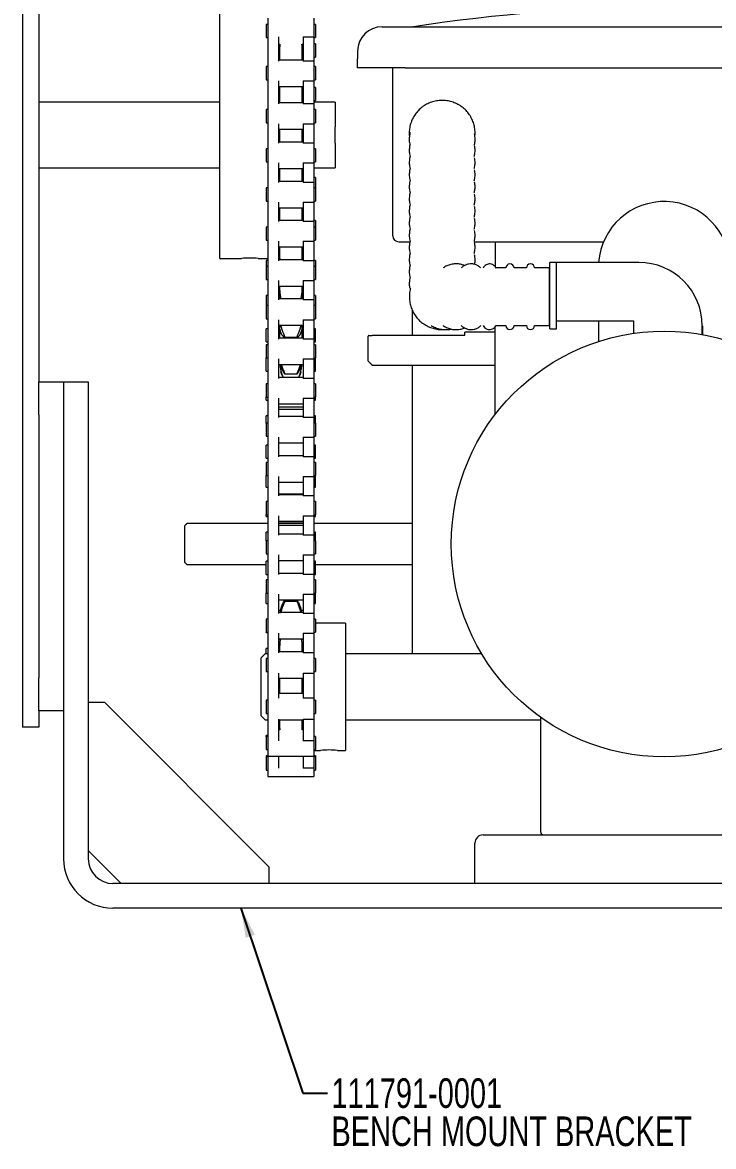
# Model space of a CAD drawing. Header units: inches. Extents: x 2.3 to 23.3, y 9.1 to 17.6.
# Drawn here: x 6.27 to 9.77, y 9.07 to 14.76 of the extents above; entities that cross this region are included whole.
import ezdxf

# ---------------------------------------------------------------- set-up
doc = ezdxf.new("R2010")
doc.units = ezdxf.units.IN
doc.header["$MEASUREMENT"] = 0
doc.header["$PDSIZE"] = -1
doc.layers.add('DIM', color=1, linetype='Continuous')
doc.styles.add('SLDTEXTSTYLE0', font='ARIAL.TTF', dxfattribs={"width": 0.7})
doc.styles.get("Standard").update_dxf_attribs({"font": 'ARIAL.TTF'})
doc.dimstyles.new('SLDDIMSTYLE0', dxfattribs={"dimtxt": 0.15, "dimasz": 0.15, "dimexe": 0, "dimexo": 0.0625, "dimgap": 0.0375, "dimtad": 0, "dimtih": 1, "dimtoh": 1, "dimdec": 3, "dimlfac": 3, "dimrnd": 1e-09, "dimzin": 12, "dimdsep": 46, "dimtxsty": 'SLDTEXTSTYLE0', "dimsah": 1, "dimcen": 0.09, "dimadec": 0, "dimazin": 0, "dimtfac": 1, "dimtdec": 3, "dimtofl": 0, "dimtmove": 0, "dimatfit": 3, "dimfxl": 0, "dimtolj": 1, "dimtzin": 12, "dimarcsym": 0})
doc.dimstyles.new('SLDDIMSTYLE1', dxfattribs={"dimtxt": 0.15, "dimasz": 0.15, "dimexe": 0, "dimexo": 0.0625, "dimgap": 0.0375, "dimtad": 0, "dimtih": 1, "dimtoh": 1, "dimdec": 0, "dimrnd": 1e-09, "dimzin": 0, "dimdsep": 46, "dimtxsty": 'Standard', "dimsah": 1, "dimcen": 0.09, "dimadec": 0, "dimazin": 0, "dimtfac": 1, "dimtdec": 0, "dimtofl": 0, "dimtmove": 0, "dimatfit": 3, "dimfxl": 0, "dimtolj": 1, "dimtzin": 0, "dimarcsym": 0})

# ---------------------------------------------------------------- blocks, each defined once
blk = doc.blocks.new('*D8')
at = {"color": 0, "linetype": 'ByBlock', "lineweight": -2}
for p, q in [((9.5809, 14.84), (12.6244, 14.84)), ((12.6244, 14.69), (12.6244, 12.6738)), ((12.6244, 10.4274), (12.6244, 12.4436)), ((10.7887, 10.2774), (12.6244, 10.2774))]:
    blk.add_line(p, q, dxfattribs=at)
at = {"color": 0, "linetype": 'ByBlock'}
for points in [[(12.6244, 14.84), (12.5994, 14.69), (12.6494, 14.69)], [(12.6244, 10.2774), (12.5994, 10.4274), (12.6494, 10.4274)]]:
    blk.add_solid(points, dxfattribs=at)
at = {"layer": 'DEFPOINTS', "color": 0, "linetype": 'ByBlock'}
for p in [(9.5184, 14.84), (10.7262, 10.2774)]:
    blk.add_point(p, dxfattribs=at)
at = {"color": 0, "linetype": 'ByBlock', "insert": (12.6244, 12.5587), "char_height": 0.15, "attachment_point": 5, "style": 'SLDTEXTSTYLE0'}
blk.add_mtext('13 11/16', dxfattribs=at)
blk = doc.blocks.new('*D9')
at = {"color": 0, "linetype": 'ByBlock', "lineweight": -2}
for p, q in [((6.3512, 16.5899), (6.3512, 17.1524)), ((6.5012, 17.1524), (8.4742, 17.1524)), ((11.8157, 17.1524), (9.8427, 17.1524)), ((11.9657, 12.2789), (11.9657, 17.1524))]:
    blk.add_line(p, q, dxfattribs=at)
at = {"color": 0, "linetype": 'ByBlock'}
for points in [[(6.3512, 17.1524), (6.5012, 17.1774), (6.5012, 17.1274)], [(11.9657, 17.1524), (11.8157, 17.1774), (11.8157, 17.1274)]]:
    blk.add_solid(points, dxfattribs=at)
at = {"layer": 'DEFPOINTS', "color": 0, "linetype": 'ByBlock'}
for p in [(6.3512, 16.5274), (11.9657, 12.2164)]:
    blk.add_point(p, dxfattribs=at)
at = {"color": 0, "linetype": 'ByBlock', "insert": (9.1584, 17.1524), "char_height": 0.15, "attachment_point": 5, "style": 'SLDTEXTSTYLE0'}
blk.add_mtext('16 13/16\\POVERALL LENGTH', dxfattribs=at)
blk = doc.blocks.new('SW_NOTE_2')
at = {"layer": 'DIM', "color": 0, "char_height": 0.15, "attachment_point": 1, "style": 'SLDTEXTSTYLE0'}
for s, insert in [('111791-0001', (0.0199, 0.0749)), ('BENCH MOUNT BRACKET', (0.0199, -0.1185))]:
    blk.add_mtext(s, dxfattribs=dict(at, insert=insert))

msp = doc.modelspace()

# ---------------------------------------------------------------- linework, layer by layer
at = {"color": 7, "linetype": 'Continuous', "lineweight": 15}
for p, q in [((6.267862, 16.527366), (6.267862, 11.194033)), ((6.351195, 16.527366), (6.351195, 12.944033)), ((7.267861, 13.569033), (7.267861, 14.819033)), ((7.502028, 14.754339), (7.502028, 14.728121)), ((7.511195, 14.786477), (7.511195, 14.735237)), ((7.742862, 14.786477), (7.742862, 14.691806)), ((7.752028, 14.754339), (7.752028, 14.728121)), ((7.502028, 14.728121), (7.502028, 14.687672)), ((7.511195, 14.735237), (7.511195, 14.691806)), ((7.511195, 14.691806), (7.511195, 14.569132)), ((7.564528, 14.691806), (7.564528, 14.569132)), ((7.689528, 14.691806), (7.742862, 14.691806)), ((7.689528, 14.691806), (7.689528, 14.569132)), ((7.742862, 14.691806), (7.742862, 14.569132)), ((7.752028, 14.728121), (7.752028, 14.687672)), ((8.089403, 14.74256), (8.203785, 14.74256)), ((8.203785, 14.74256), (8.205948, 14.74256)), ((8.205948, 14.74256), (10.830948, 14.74256)), ((7.570278, 14.654339), (7.570278, 14.632175)), ((7.684528, 14.654339), (7.684528, 14.632175)), ((7.752028, 14.656099), (7.752028, 14.589432)), ((7.570278, 14.632175), (7.570278, 14.573929)), ((7.684528, 14.573929), (7.684528, 14.632175)), ((7.502028, 14.540595), (7.502028, 14.508034)), ((7.511195, 14.569132), (7.511195, 14.508805)), ((7.742862, 14.569132), (7.689528, 14.569132)), ((7.742862, 14.569132), (7.742862, 14.468838)), ((7.752028, 14.540595), (7.752028, 14.508034)), ((8.077311, 14.534227), (7.962929, 14.534227)), ((8.205948, 14.534227), (8.077311, 14.534227)), ((8.143451, 13.683299), (8.143451, 14.534227)), ((8.205948, 14.534227), (10.830948, 14.534227)), ((7.502028, 14.508034), (7.502028, 14.473929)), ((7.511195, 14.508805), (7.511195, 14.468838)), ((7.511195, 14.468838), (7.511195, 14.351545)), ((7.564528, 14.468838), (7.564528, 14.351545)), ((7.689528, 14.468838), (7.689528, 14.351545)), ((7.689528, 14.468838), (7.742862, 14.468838)), ((7.742862, 14.468838), (7.742862, 14.351545)), ((7.752028, 14.508034), (7.752028, 14.473929)), ((7.570278, 14.441048), (7.570278, 14.356668)), ((7.684528, 14.356668), (7.684528, 14.441048)), ((7.752028, 14.435815), (7.752028, 14.369148)), ((7.511195, 14.351545), (7.511195, 14.251531)), ((7.742862, 14.351545), (7.689528, 14.351545)), ((7.742862, 14.351545), (7.742862, 14.251531)), ((7.851195, 14.360699), (7.851195, 14.235699)), ((7.502028, 14.323335), (7.502028, 14.256668)), ((7.752028, 14.323335), (7.752028, 14.256668)), ((7.511195, 14.251531), (7.511195, 14.152958)), ((7.564528, 14.251531), (7.564528, 14.152958)), ((7.689528, 14.251531), (7.742862, 14.251531)), ((7.689528, 14.251531), (7.689528, 14.152958)), ((7.742862, 14.251531), (7.742862, 14.152958)), ((7.851195, 14.152366), (7.851195, 14.235699)), ((7.570278, 14.223335), (7.570278, 14.158081)), ((7.684528, 14.158081), (7.684528, 14.223335)), ((7.502028, 14.124748), (7.502028, 14.058081)), ((7.511195, 14.152958), (7.511195, 14.052944)), ((7.742862, 14.152958), (7.689528, 14.152958)), ((7.742862, 14.152958), (7.742862, 14.052944)), ((7.752028, 14.124748), (7.752028, 14.058081)), ((7.851195, 14.152366), (7.851195, 14.027366)), ((7.511195, 14.052944), (7.511195, 13.954371)), ((7.564528, 14.052944), (7.564528, 13.954371)), ((7.570278, 14.024748), (7.570278, 13.959494)), ((7.684528, 13.959494), (7.684528, 14.024748)), ((7.689528, 14.052944), (7.742862, 14.052944)), ((7.689528, 14.052944), (7.689528, 13.954371)), ((7.742862, 14.052944), (7.742862, 13.954371)), ((7.511195, 13.954371), (7.511195, 13.854357)), ((7.742862, 13.954371), (7.689528, 13.954371)), ((7.742862, 13.954371), (7.742862, 13.854357)), ((7.752028, 13.979804), (7.752028, 13.926161)), ((7.502028, 13.926161), (7.502028, 13.859494)), ((7.752028, 13.926161), (7.752028, 13.859494)), ((7.511195, 13.854357), (7.511195, 13.755785)), ((7.564528, 13.854357), (7.564528, 13.755785)), ((7.689528, 13.854357), (7.689528, 13.755785)), ((7.689528, 13.854357), (7.742862, 13.854357)), ((7.742862, 13.854357), (7.742862, 13.755785)), ((7.570278, 13.826161), (7.570278, 13.760907)), ((7.684528, 13.760907), (7.684528, 13.826161)), ((7.502028, 13.727574), (7.502028, 13.660907)), ((7.511195, 13.755785), (7.511195, 13.65577)), ((7.742862, 13.755785), (7.689528, 13.755785)), ((7.742862, 13.755785), (7.742862, 13.65577)), ((7.752028, 13.760835), (7.752028, 13.727574)), ((7.752028, 13.727574), (7.752028, 13.660907)), ((7.511195, 13.65577), (7.511195, 13.557198)), ((7.564528, 13.65577), (7.564528, 13.557198)), ((7.570278, 13.627574), (7.570278, 13.578076)), ((7.684528, 13.578076), (7.684528, 13.627574)), ((7.689528, 13.65577), (7.689528, 13.557198)), ((7.689528, 13.65577), (7.742862, 13.65577)), ((7.742862, 13.65577), (7.742862, 13.557198)), ((8.173384, 13.653366), (8.194984, 13.653366)), ((8.194984, 13.653366), (8.23066, 13.653366)), ((8.556059, 13.653366), (9.210642, 13.653366)), ((8.661784, 13.653366), (8.661784, 13.527406)), ((7.502028, 13.558725), (7.502028, 13.528987)), ((7.511195, 13.557198), (7.511195, 13.457184)), ((7.570278, 13.578076), (7.570278, 13.562321)), ((7.742862, 13.557198), (7.689528, 13.557198)), ((7.742862, 13.557198), (7.742862, 13.457184)), ((7.752028, 13.558725), (7.752028, 13.528987)), ((7.502028, 13.528987), (7.502028, 13.462321)), ((7.752028, 13.528987), (7.752028, 13.462321)), ((8.715705, 13.520866), (8.666411, 13.520866)), ((8.935117, 13.520866), (8.935117, 13.229199)), ((8.939528, 13.212366), (8.939528, 13.549033)), ((8.972862, 13.212366), (8.972862, 13.549033)), ((7.511195, 13.457184), (7.511195, 13.358611)), ((7.564528, 13.457184), (7.564528, 13.358611)), ((7.689528, 13.457184), (7.689528, 13.358611)), ((7.689528, 13.457184), (7.742862, 13.457184)), ((7.742862, 13.457184), (7.742862, 13.358611)), ((7.570278, 13.428987), (7.570278, 13.418977)), ((7.570278, 13.418977), (7.570278, 13.363734)), ((7.684528, 13.418977), (7.684528, 13.428987)), ((7.684528, 13.418977), (7.684528, 13.363734)), ((7.502028, 13.380902), (7.502028, 13.3304)), ((7.502028, 13.3304), (7.502028, 13.263734)), ((7.511195, 13.358611), (7.511195, 13.258597)), ((7.742862, 13.358611), (7.689528, 13.358611)), ((7.742862, 13.358611), (7.742862, 13.258597)), ((7.752028, 13.380902), (7.752028, 13.3304)), ((7.752028, 13.3304), (7.752028, 13.263734)), ((8.241195, 13.30724), (8.241195, 13.178543)), ((7.502028, 13.195985), (7.502028, 13.212488)), ((7.511195, 13.258597), (7.511195, 13.160024)), ((7.564528, 13.258597), (7.564528, 13.160024)), ((7.570278, 13.2304), (7.570278, 13.223931)), ((7.570278, 13.223931), (7.570278, 13.175547)), ((7.684528, 13.2304), (7.684528, 13.223931)), ((7.684528, 13.175547), (7.684528, 13.223931)), ((7.689528, 13.258597), (7.689528, 13.160024)), ((7.689528, 13.258597), (7.742862, 13.258597)), ((7.742862, 13.258597), (7.742862, 13.160024)), ((7.752028, 13.195985), (7.752028, 13.212488)), ((8.661784, 12.77806), (8.661784, 13.222303)), ((8.666607, 13.229199), (8.715598, 13.229199)), ((9.184528, 13.252366), (9.184528, 13.147886)), ((7.502028, 13.145821), (7.502028, 13.195985)), ((7.511195, 13.160024), (7.511195, 13.06001)), ((7.570278, 13.175547), (7.570278, 13.165147)), ((7.596278, 13.170923), (7.596278, 13.164156)), ((7.596278, 13.170923), (7.658528, 13.170923)), ((7.658528, 13.170923), (7.658528, 13.164156)), ((7.684528, 13.175547), (7.684528, 13.165147)), ((7.742862, 13.160024), (7.689528, 13.160024)), ((7.742862, 13.160024), (7.742862, 13.06001)), ((7.752028, 13.145821), (7.752028, 13.195985)), ((8.018451, 13.112377), (8.018451, 13.175543)), ((8.508451, 13.178543), (8.038451, 13.178543)), ((8.221195, 13.179449), (8.221195, 13.178543)), ((8.508451, 13.178543), (8.508451, 13.195543)), ((7.502028, 13.131813), (7.502028, 13.065147)), ((7.752028, 13.131813), (7.752028, 13.065147)), ((8.018451, 13.04921), (8.018451, 13.112377)), ((7.502028, 13.04878), (7.502028, 13.065147)), ((7.502028, 12.998615), (7.502028, 13.04878)), ((7.511195, 13.06001), (7.511195, 12.961437)), ((7.564528, 13.06001), (7.564528, 12.961437)), ((7.689528, 13.06001), (7.689528, 12.961437)), ((7.689528, 13.06001), (7.742862, 13.06001)), ((7.742862, 13.06001), (7.742862, 12.961437)), ((7.752028, 13.04878), (7.752028, 13.065147)), ((7.752028, 12.998615), (7.752028, 13.04878)), ((7.596278, 12.985142), (7.596278, 12.982088)), ((7.596278, 12.985142), (7.658528, 12.985142)), ((7.658528, 12.985142), (7.658528, 12.982088)), ((8.241195, 13.02921), (8.241195, 11.565699)), ((6.351195, 12.944033), (6.476195, 12.944033)), ((6.351195, 12.777366), (6.351195, 12.944033)), ((6.476195, 12.944033), (6.476195, 10.527366)), ((6.476195, 12.944033), (6.601195, 12.944033)), ((6.601195, 12.944033), (6.601195, 12.860699)), ((7.502028, 12.933227), (7.502028, 12.86656)), ((7.511195, 12.961437), (7.511195, 12.861423)), ((7.658528, 12.982088), (7.596278, 12.982088)), ((7.742862, 12.961437), (7.689528, 12.961437)), ((7.742862, 12.961437), (7.742862, 12.861423)), ((7.752028, 12.933227), (7.752028, 12.86656)), ((6.601195, 12.860699), (6.601195, 10.527366)), ((7.502028, 12.85141), (7.502028, 12.86656)), ((7.511195, 12.861423), (7.511195, 12.76285)), ((7.564528, 12.861423), (7.564528, 12.76285)), ((7.689528, 12.861423), (7.742862, 12.861423)), ((7.689528, 12.861423), (7.689528, 12.76285)), ((7.742862, 12.861423), (7.742862, 12.76285)), ((7.752028, 12.85141), (7.752028, 12.86656)), ((6.351195, 12.777366), (6.351195, 11.444033)), ((7.502028, 12.754369), (7.502028, 12.770871)), ((7.511195, 12.76285), (7.511195, 12.662836)), ((7.742862, 12.76285), (7.689528, 12.76285)), ((7.742862, 12.76285), (7.742862, 12.662836)), ((7.752028, 12.754369), (7.752028, 12.770871)), ((7.502028, 12.73464), (7.502028, 12.754369)), ((7.502028, 12.73464), (7.502028, 12.667973)), ((7.752028, 12.73464), (7.752028, 12.754369)), ((7.752028, 12.73464), (7.752028, 12.667973)), ((7.511195, 12.662836), (7.511195, 12.564263)), ((7.564528, 12.662836), (7.564528, 12.564263)), ((7.689528, 12.662836), (7.689528, 12.564263)), ((7.689528, 12.662836), (7.742862, 12.662836)), ((7.742862, 12.662836), (7.742862, 12.564263)), ((7.502028, 12.607163), (7.502028, 12.623665)), ((7.502028, 12.556999), (7.502028, 12.607163)), ((7.752028, 12.607163), (7.752028, 12.623665)), ((7.752028, 12.556999), (7.752028, 12.607163)), ((7.502028, 12.536053), (7.502028, 12.469386)), ((7.511195, 12.564263), (7.511195, 12.464249)), ((7.742862, 12.564263), (7.689528, 12.564263)), ((7.742862, 12.564263), (7.742862, 12.464249)), ((7.752028, 12.536053), (7.752028, 12.469386)), ((7.502028, 12.459957), (7.502028, 12.469386)), ((7.502028, 12.409793), (7.502028, 12.459957)), ((7.511195, 12.464249), (7.511195, 12.365676)), ((7.564528, 12.464249), (7.564528, 12.365676)), ((7.689528, 12.464249), (7.689528, 12.365676)), ((7.689528, 12.464249), (7.742862, 12.464249)), ((7.742862, 12.464249), (7.742862, 12.365676)), ((7.752028, 12.459957), (7.752028, 12.469386)), ((7.752028, 12.409793), (7.752028, 12.459957)), ((7.511195, 12.365676), (7.511195, 12.265662)), ((7.742862, 12.365676), (7.689528, 12.365676)), ((7.742862, 12.365676), (7.742862, 12.265662)), ((7.502028, 12.337466), (7.502028, 12.270799)), ((7.752028, 12.337466), (7.752028, 12.270799)), ((7.502028, 12.262588), (7.502028, 12.270799)), ((7.511195, 12.265662), (7.511195, 12.167089)), ((7.564528, 12.265662), (7.564528, 12.167089)), ((7.689528, 12.265662), (7.742862, 12.265662)), ((7.689528, 12.265662), (7.689528, 12.167089)), ((7.742862, 12.265662), (7.742862, 12.167089)), ((7.752028, 12.262588), (7.752028, 12.270799)), ((7.090695, 12.028366), (7.090695, 12.216366)), ((7.502028, 12.165546), (7.502028, 12.182049)), ((7.502028, 12.138879), (7.502028, 12.165546)), ((7.502028, 12.138879), (7.502028, 12.072212)), ((7.511195, 12.167089), (7.511195, 12.067075)), ((7.742862, 12.167089), (7.689528, 12.167089)), ((7.742862, 12.167089), (7.742862, 12.067075)), ((7.752028, 12.165546), (7.752028, 12.182049)), ((7.752028, 12.138879), (7.752028, 12.165546)), ((7.752028, 12.138879), (7.752028, 12.072212)), ((7.502028, 12.018341), (7.502028, 12.034843)), ((7.502028, 11.968177), (7.502028, 12.018341)), ((7.511195, 12.067075), (7.511195, 11.968502)), ((7.564528, 12.067075), (7.564528, 11.968502)), ((7.689528, 12.067075), (7.689528, 11.968502)), ((7.689528, 12.067075), (7.742862, 12.067075)), ((7.742862, 12.067075), (7.742862, 11.968502)), ((7.752028, 12.018341), (7.752028, 12.034843)), ((7.752028, 11.968177), (7.752028, 12.018341)), ((7.511195, 11.968177), (7.511195, 11.868488)), ((7.742862, 11.968502), (7.689528, 11.968502)), ((7.742862, 11.968502), (7.742862, 11.868488)), ((7.502028, 11.940292), (7.502028, 11.873625)), ((7.752028, 11.940292), (7.752028, 11.873625)), ((7.502028, 11.871135), (7.502028, 11.873625)), ((7.502028, 11.820971), (7.502028, 11.871135)), ((7.511195, 11.868488), (7.511195, 11.769916)), ((7.564528, 11.868488), (7.564528, 11.769916)), ((7.689528, 11.868488), (7.689528, 11.769916)), ((7.689528, 11.868488), (7.742862, 11.868488)), ((7.742862, 11.868488), (7.742862, 11.769916)), ((7.752028, 11.871135), (7.752028, 11.873625)), ((7.752028, 11.820971), (7.752028, 11.871135)), ((7.596278, 11.83192), (7.596278, 11.837642)), ((7.596278, 11.837642), (7.658528, 11.837642)), ((7.658528, 11.83192), (7.596278, 11.83192)), ((7.658528, 11.83192), (7.658528, 11.837642)), ((7.502028, 11.741705), (7.502028, 11.675039)), ((7.511195, 11.769916), (7.511195, 11.669901)), ((7.742862, 11.769916), (7.689528, 11.769916)), ((7.742862, 11.769916), (7.742862, 11.669901)), ((7.752028, 11.741705), (7.752028, 11.675039)), ((7.502028, 11.673765), (7.502028, 11.675039)), ((7.903612, 11.721949), (7.903612, 11.076116)), ((7.511195, 11.669901), (7.511195, 11.571329)), ((7.564528, 11.669901), (7.564528, 11.571329)), ((7.689528, 11.669901), (7.742862, 11.669901)), ((7.689528, 11.669901), (7.689528, 11.571329)), ((7.742862, 11.669901), (7.742862, 11.571329)), ((7.502028, 11.565699), (7.502028, 11.593226)), ((7.511195, 11.571329), (7.511195, 11.467938)), ((7.570278, 11.602917), (7.570278, 11.576451)), ((7.684528, 11.576451), (7.684528, 11.602917)), ((7.742862, 11.571329), (7.689528, 11.571329)), ((7.742862, 11.571329), (7.742862, 11.467938)), ((7.476195, 11.252366), (7.476195, 11.545699)), ((7.502028, 11.543118), (7.502028, 11.476452)), ((7.752028, 11.543118), (7.752028, 11.476452)), ((7.511195, 11.467938), (7.511195, 11.340793)), ((7.564528, 11.467938), (7.564528, 11.340793)), ((7.689528, 11.467938), (7.689528, 11.340793)), ((7.689528, 11.467938), (7.742862, 11.467938)), ((7.742862, 11.467938), (7.742862, 11.340793)), ((6.351195, 11.277366), (6.351195, 11.444033)), ((7.570278, 11.435051), (7.570278, 11.443118)), ((7.570278, 11.435051), (7.570278, 11.364359)), ((7.684528, 11.435051), (7.684528, 11.443118)), ((7.684528, 11.364359), (7.684528, 11.435051)), ((7.511195, 11.340793), (7.511195, 11.235194)), ((7.742862, 11.340793), (7.689528, 11.340793)), ((7.742862, 11.340793), (7.742862, 11.235194)), ((6.476195, 11.277366), (6.351195, 11.277366)), ((6.351195, 11.277366), (6.351195, 11.194033)), ((6.684528, 11.319033), (6.601195, 11.319033)), ((6.684528, 11.319033), (7.517862, 10.485699)), ((7.502028, 11.331026), (7.502028, 11.264359)), ((7.752028, 11.331026), (7.752028, 11.264359)), ((7.502028, 11.232149), (7.502028, 11.232366)), ((7.511195, 11.235194), (7.511195, 11.125132)), ((7.564528, 11.235194), (7.564528, 11.125132)), ((7.570278, 11.231026), (7.570278, 11.195149)), ((7.684528, 11.195149), (7.684528, 11.231026)), ((7.689528, 11.235194), (7.742862, 11.235194)), ((7.689528, 11.235194), (7.689528, 11.125132)), ((7.742862, 11.235194), (7.742862, 11.125132)), ((8.892862, 10.662366), (8.892862, 11.243629)), ((6.351195, 11.194033), (6.267862, 11.194033)), ((7.570278, 11.180762), (7.570278, 11.195149)), ((7.684528, 11.180762), (7.684528, 11.195149)), ((7.502028, 11.147429), (7.502028, 11.15161)), ((7.502028, 11.147429), (7.502028, 11.080762)), ((7.511195, 11.125132), (7.511195, 11.047429)), ((7.742862, 11.125132), (7.689528, 11.125132)), ((7.742862, 11.125132), (7.742862, 11.047429)), ((7.752028, 11.147429), (7.752028, 11.080762)), ((7.502028, 11.049693), (7.502028, 11.043952)), ((7.511195, 11.047429), (7.511195, 10.986488)), ((7.564528, 11.047429), (7.564528, 10.986488)), ((7.689528, 11.04852), (7.689528, 10.986488)), ((7.742862, 11.04852), (7.742862, 10.986488)), ((7.752028, 11.049693), (7.752028, 11.043952)), ((7.502028, 11.043952), (7.502028, 10.977286)), ((7.752028, 11.043952), (7.752028, 10.977286)), ((7.511195, 10.986488), (7.511195, 10.943953)), ((7.742862, 10.986488), (7.689528, 10.986488)), ((7.742862, 10.986488), (7.742862, 10.943953)), ((8.601195, 10.649033), (10.434528, 10.649033)), ((8.559528, 10.402366), (8.559528, 10.607366)), ((6.767862, 10.402366), (6.601195, 10.569033)), ((7.517862, 10.402366), (7.517862, 10.485699)), ((10.642862, 10.402366), (6.726195, 10.402366)), ((10.642862, 10.277366), (6.726195, 10.277366))]:
    msp.add_line(p, q, dxfattribs=at)
msp.add_line((9.710362, 13.228199), (9.710362, 13.183378))
msp.add_circle((9.517862, 12.122366), 1.078333, dxfattribs=at)
for centre, radius, start, end in [((9.518448, 6.506698), 8.333333, 81.2281669, 98.7718331), ((8.089403, 14.61756), 0.125, 90, 179), ((9.517862, 13.524033), 0.333333, 360, 175.698778), ((8.173384, 13.683299), 0.029933, 180, 270), ((7.419071, 12.944916), 0.625584, 86.074043, 93.877725), ((8.736519, 13.520866), 0.020833, 0, 180), ((8.840685, 13.520866), 0.020833, 0, 180), ((9.389528, 13.228199), 0.320833, 0, 90), ((8.736519, 13.229199), 0.020833, 180, 0), ((8.840685, 13.229199), 0.020833, 180, 0), ((7.820277, 10.754714), 0.324244, 82.504862, 97.590695), ((8.601195, 10.607366), 0.041667, 90, 180), ((8.906195, 10.662366), 0.013333, 180, 270), ((6.726195, 10.527366), 0.25, 180, 270), ((6.726195, 10.527366), 0.125, 180, 270)]:
    msp.add_arc(centre, radius, start, end, dxfattribs=at)
for points in [[(7.511195, 14.754339), (7.502028, 14.754339)], [(7.752028, 14.754339), (7.742862, 14.754339)], [(7.502028, 14.687672), (7.511195, 14.687672)], [(7.564528, 14.654339), (7.571066, 14.654339)], [(7.570389, 14.6399), (7.570278, 14.632175)], [(7.571695, 14.654339), (7.570389, 14.6399)], [(7.684417, 14.6399), (7.683141, 14.654339)], [(7.683741, 14.654339), (7.689528, 14.654339)], [(7.684528, 14.632175), (7.684417, 14.6399)], [(7.742862, 14.687672), (7.752028, 14.687672)], [(7.752028, 14.656099), (7.742862, 14.656099)], [(7.742862, 14.589432), (7.752028, 14.589432)], [(7.964422, 14.619741), (7.962929, 14.534227)], [(7.511195, 14.540595), (7.502028, 14.540595)], [(7.689528, 14.573929), (7.564528, 14.573929)], [(7.752028, 14.540595), (7.742862, 14.540595)], [(7.502028, 14.473929), (7.511195, 14.473929)], [(7.742862, 14.473929), (7.752028, 14.473929)], [(7.564528, 14.440595), (7.689528, 14.440595)], [(7.752028, 14.435815), (7.742862, 14.435815)], [(7.267861, 14.360699), (6.351195, 14.360699)], [(7.689528, 14.356668), (7.564528, 14.356668)], [(7.689528, 14.360699), (7.684528, 14.360699)], [(7.742862, 14.369148), (7.752028, 14.369148)], [(7.851195, 14.360699), (7.742862, 14.360699)], [(7.511195, 14.323335), (7.502028, 14.323335)], [(7.752028, 14.323335), (7.742862, 14.323335)], [(7.502028, 14.256668), (7.511195, 14.256668)], [(7.742862, 14.256668), (7.752028, 14.256668)], [(7.564528, 14.223335), (7.689528, 14.223335)], [(7.511195, 14.124748), (7.502028, 14.124748)], [(7.689528, 14.158081), (7.564528, 14.158081)], [(7.752028, 14.124748), (7.742862, 14.124748)], [(6.351195, 14.027366), (7.267861, 14.027366)], [(7.502028, 14.058081), (7.511195, 14.058081)], [(7.564528, 14.024748), (7.689528, 14.024748)], [(7.689528, 14.013138), (7.684528, 14.013138)], [(7.742862, 14.058081), (7.752028, 14.058081)], [(7.742862, 14.027366), (7.851195, 14.027366)], [(7.689528, 13.959494), (7.564528, 13.959494)], [(7.752028, 13.979804), (7.742862, 13.979804)], [(7.511195, 13.926161), (7.502028, 13.926161)], [(7.752028, 13.926161), (7.742862, 13.926161)], [(7.502028, 13.859494), (7.511195, 13.859494)], [(7.742862, 13.859494), (7.752028, 13.859494)], [(7.564528, 13.826161), (7.689528, 13.826161)], [(7.689528, 13.794168), (7.684528, 13.794168)], [(7.511195, 13.727574), (7.502028, 13.727574)], [(7.689528, 13.760907), (7.564528, 13.760907)], [(7.752028, 13.760835), (7.742862, 13.760835)], [(7.752028, 13.727574), (7.742862, 13.727574)], [(7.502028, 13.660907), (7.511195, 13.660907)], [(7.564528, 13.627574), (7.689528, 13.627574)], [(7.742862, 13.660907), (7.752028, 13.660907)], [(7.267861, 13.569033), (7.376764, 13.569033)], [(7.461903, 13.569033), (7.511195, 13.569033)], [(7.511195, 13.558725), (7.502028, 13.558725)], [(7.564528, 13.569033), (7.570278, 13.569033)], [(7.689528, 13.562321), (7.564528, 13.562321)], [(7.570278, 13.578076), (7.570389, 13.569708)], [(7.570389, 13.569708), (7.570974, 13.562321)], [(7.68382, 13.562321), (7.684417, 13.569708)], [(7.684417, 13.569708), (7.684528, 13.578076)], [(7.689528, 13.592058), (7.684528, 13.592058)], [(7.752028, 13.558725), (7.742862, 13.558725)], [(7.511195, 13.528987), (7.502028, 13.528987)], [(7.752028, 13.528987), (7.742862, 13.528987)], [(8.819852, 13.520866), (8.757352, 13.520866)], [(8.935117, 13.520866), (8.861519, 13.520866)], [(9.389528, 13.549033), (8.939528, 13.549033)], [(7.502028, 13.462321), (7.511195, 13.462321)], [(7.742862, 13.462321), (7.752028, 13.462321)], [(7.564528, 13.428987), (7.689528, 13.428987)], [(7.570278, 13.414235), (7.564528, 13.414235)], [(7.570278, 13.418977), (7.570389, 13.41022)], [(7.684417, 13.41022), (7.684528, 13.418977)], [(7.689528, 13.414235), (7.684528, 13.414235)], [(7.511195, 13.380902), (7.502028, 13.380902)], [(7.511195, 13.3304), (7.502028, 13.3304)], [(7.689528, 13.363734), (7.564528, 13.363734)], [(7.752028, 13.380902), (7.742862, 13.380902)], [(7.752028, 13.3304), (7.742862, 13.3304)], [(7.502028, 13.263734), (7.511195, 13.263734)], [(7.511195, 13.212488), (7.502028, 13.212488)], [(7.564528, 13.2304), (7.689528, 13.2304)], [(7.570389, 13.220957), (7.570278, 13.223931)], [(7.57566, 13.2304), (7.5765, 13.225742)], [(7.5765, 13.225742), (7.581698, 13.208036)], [(7.673109, 13.208036), (7.678307, 13.225742)], [(7.678307, 13.225742), (7.679155, 13.2304)], [(7.684528, 13.223931), (7.684417, 13.220957)], [(7.742862, 13.263734), (7.752028, 13.263734)], [(7.752028, 13.212488), (7.742862, 13.212488)], [(8.757352, 13.229199), (8.819852, 13.229199)], [(8.861519, 13.229199), (8.935117, 13.229199)], [(8.939528, 13.212366), (8.972862, 13.212366)], [(8.972862, 13.252366), (9.362862, 13.252366)], [(9.362862, 13.252366), (9.362862, 13.189501)], [(7.689528, 13.165147), (7.564528, 13.165147)], [(7.570278, 13.175547), (7.570389, 13.166814)], [(7.581698, 13.182849), (7.5765, 13.194887)], [(7.581698, 13.208036), (7.596278, 13.170923)], [(7.596278, 13.164156), (7.581698, 13.182849)], [(7.658528, 13.170923), (7.673109, 13.208036)], [(7.673109, 13.182849), (7.658528, 13.164156)], [(7.678307, 13.194887), (7.673109, 13.182849)], [(7.684417, 13.166814), (7.684528, 13.175547)], [(8.021451, 13.178543), (8.018451, 13.175543)], [(8.661784, 13.195543), (8.508451, 13.195543)], [(7.502028, 13.145821), (7.511195, 13.145821)], [(7.511195, 13.131813), (7.502028, 13.131813)], [(7.742862, 13.145821), (7.752028, 13.145821)], [(7.752028, 13.131813), (7.742862, 13.131813)], [(7.502028, 13.065147), (7.511195, 13.065147)], [(7.742862, 13.065147), (7.752028, 13.065147)], [(8.018451, 13.04921), (8.038451, 13.02921)], [(7.502028, 12.998615), (7.511195, 12.998615)], [(7.564528, 13.031813), (7.689528, 13.031813)], [(7.5765, 13.027093), (7.575499, 13.031813)], [(7.581698, 13.010834), (7.5765, 13.027093)], [(7.5765, 13.000048), (7.581698, 12.981531)], [(7.581698, 12.977704), (7.5765, 12.99536)], [(7.579042, 13.031813), (7.581698, 13.0222)], [(7.581698, 13.0222), (7.596278, 12.985142)], [(7.596278, 12.982088), (7.581698, 13.010834)], [(7.658528, 12.985142), (7.673109, 13.0222)], [(7.673109, 13.010834), (7.658528, 12.982088)], [(7.673109, 13.0222), (7.675765, 13.031813)], [(7.678307, 13.027093), (7.673109, 13.010834)], [(7.673109, 12.981531), (7.678307, 13.000048)], [(7.678307, 12.99536), (7.673109, 12.977704)], [(7.679299, 13.031813), (7.678307, 13.027093)], [(7.742862, 12.998615), (7.752028, 12.998615)], [(8.038451, 13.02921), (8.661784, 13.02921)], [(7.511195, 12.933227), (7.502028, 12.933227)], [(7.689528, 12.96656), (7.564528, 12.96656)], [(7.581698, 12.981531), (7.587876, 12.96656)], [(7.666931, 12.96656), (7.673109, 12.981531)], [(7.752028, 12.933227), (7.742862, 12.933227)], [(7.502028, 12.86656), (7.511195, 12.86656)], [(7.502028, 12.85141), (7.511195, 12.85141)], [(7.564528, 12.833227), (7.689528, 12.833227)], [(7.564528, 12.818077), (7.689528, 12.818077)], [(7.742862, 12.86656), (7.752028, 12.86656)], [(7.742862, 12.85141), (7.752028, 12.85141)], [(7.511195, 12.770871), (7.502028, 12.770871)], [(7.689528, 12.804204), (7.564528, 12.804204)], [(7.689528, 12.767973), (7.564528, 12.767973)], [(7.752028, 12.770871), (7.742862, 12.770871)], [(7.511195, 12.73464), (7.502028, 12.73464)], [(7.752028, 12.73464), (7.742862, 12.73464)], [(7.502028, 12.667973), (7.511195, 12.667973)], [(7.742862, 12.667973), (7.752028, 12.667973)], [(7.511195, 12.623665), (7.502028, 12.623665)], [(7.564528, 12.63464), (7.689528, 12.63464)], [(7.752028, 12.623665), (7.742862, 12.623665)], [(7.502028, 12.556999), (7.511195, 12.556999)], [(7.511195, 12.536053), (7.502028, 12.536053)], [(7.689528, 12.569386), (7.564528, 12.569386)], [(7.742862, 12.556999), (7.752028, 12.556999)], [(7.752028, 12.536053), (7.742862, 12.536053)], [(7.502028, 12.469386), (7.511195, 12.469386)], [(7.564528, 12.436053), (7.689528, 12.436053)], [(7.742862, 12.469386), (7.752028, 12.469386)], [(7.502028, 12.409793), (7.511195, 12.409793)], [(7.564528, 12.37646), (7.689528, 12.37646)], [(7.689528, 12.370799), (7.564528, 12.370799)], [(7.742862, 12.409793), (7.752028, 12.409793)], [(7.511195, 12.337466), (7.502028, 12.337466)], [(7.752028, 12.337466), (7.742862, 12.337466)], [(7.502028, 12.270799), (7.511195, 12.270799)], [(7.502028, 12.262588), (7.511195, 12.262588)], [(7.742862, 12.270799), (7.752028, 12.270799)], [(7.742862, 12.262588), (7.752028, 12.262588)], [(7.100695, 12.226366), (7.090695, 12.216366)], [(7.511195, 12.226366), (7.100695, 12.226366)], [(7.564528, 12.237466), (7.689528, 12.237466)], [(7.564528, 12.229254), (7.689528, 12.229254)], [(7.689528, 12.226366), (7.564528, 12.226366)], [(7.689528, 12.215382), (7.564528, 12.215382)], [(8.241195, 12.226366), (7.742862, 12.226366)], [(7.511195, 12.182049), (7.502028, 12.182049)], [(7.511195, 12.138879), (7.502028, 12.138879)], [(7.689528, 12.172212), (7.564528, 12.172212)], [(7.752028, 12.182049), (7.742862, 12.182049)], [(7.752028, 12.138879), (7.742862, 12.138879)], [(7.502028, 12.072212), (7.511195, 12.072212)], [(7.742862, 12.072212), (7.752028, 12.072212)], [(7.090695, 12.028366), (7.100695, 12.018366)], [(7.100695, 12.018366), (7.502028, 12.018366)], [(7.511195, 12.034843), (7.502028, 12.034843)], [(7.564528, 12.038879), (7.689528, 12.038879)], [(7.752028, 12.034843), (7.742862, 12.034843)], [(7.752028, 12.018366), (8.241195, 12.018366)], [(7.502028, 11.968177), (7.511195, 11.968177)], [(7.689528, 11.973625), (7.564528, 11.973625)], [(7.742862, 11.968177), (7.752028, 11.968177)], [(7.511195, 11.940292), (7.502028, 11.940292)], [(7.752028, 11.940292), (7.742862, 11.940292)], [(7.502028, 11.873625), (7.511195, 11.873625)], [(7.742862, 11.873625), (7.752028, 11.873625)], [(7.502028, 11.820971), (7.511195, 11.820971)], [(7.564528, 11.840292), (7.689528, 11.840292)], [(7.564528, 11.787638), (7.575877, 11.787638)], [(7.573503, 11.773765), (7.576607, 11.7919)], [(7.576607, 11.7919), (7.580103, 11.80365)], [(7.580103, 11.789356), (7.576607, 11.776231)], [(7.674703, 11.80365), (7.6782, 11.7919)], [(7.6782, 11.776231), (7.674703, 11.789356)], [(7.6782, 11.7919), (7.681303, 11.773765)], [(7.678929, 11.787638), (7.689528, 11.787638)], [(7.742862, 11.820971), (7.752028, 11.820971)], [(7.511195, 11.741705), (7.502028, 11.741705)], [(7.689528, 11.775038), (7.564528, 11.775038)], [(7.752028, 11.741705), (7.742862, 11.741705)], [(7.502028, 11.675039), (7.511195, 11.675039)], [(7.502028, 11.673765), (7.511195, 11.673765)], [(7.742862, 11.675039), (7.752028, 11.675039)], [(7.903612, 11.721949), (7.752028, 11.721949)], [(7.564528, 11.641705), (7.689528, 11.641705)], [(7.564528, 11.640432), (7.570278, 11.640432)], [(7.570278, 11.62656), (7.564528, 11.62656)], [(7.570825, 11.623354), (7.570278, 11.602917)], [(7.573761, 11.641705), (7.570825, 11.623354)], [(7.683982, 11.623354), (7.681046, 11.641705)], [(7.496195, 11.565699), (7.476195, 11.545699)], [(7.511195, 11.565699), (7.496195, 11.565699)], [(7.511195, 11.593226), (7.502028, 11.593226)], [(7.689528, 11.576451), (7.564528, 11.576451)], [(8.594322, 11.565699), (7.903612, 11.565699)], [(7.511195, 11.543118), (7.502028, 11.543118)], [(7.752028, 11.543118), (7.742862, 11.543118)], [(7.502028, 11.476452), (7.511195, 11.476452)], [(7.742862, 11.476452), (7.752028, 11.476452)], [(7.564528, 11.443118), (7.689528, 11.443118)], [(7.570559, 11.443118), (7.570278, 11.435051)], [(7.684528, 11.435051), (7.684328, 11.443118)], [(7.689528, 11.364359), (7.564528, 11.364359)], [(7.511195, 11.331026), (7.502028, 11.331026)], [(7.752028, 11.331026), (7.742862, 11.331026)], [(7.476195, 11.252366), (7.496195, 11.232366)], [(7.496195, 11.232366), (7.511195, 11.232366)], [(7.502028, 11.264359), (7.511195, 11.264359)], [(7.502028, 11.232149), (7.511195, 11.232149)], [(7.564528, 11.231026), (7.689528, 11.231026)], [(7.742862, 11.264359), (7.752028, 11.264359)], [(7.903612, 11.232366), (8.892862, 11.232366)], [(7.564528, 11.198815), (7.570278, 11.198815)], [(7.570278, 11.184943), (7.564528, 11.184943)], [(7.570436, 11.180762), (7.564528, 11.180762)], [(7.570278, 11.195149), (7.570559, 11.180762)], [(7.684144, 11.180762), (7.684528, 11.195149)], [(7.689528, 11.180762), (7.684371, 11.180762)], [(7.511195, 11.15161), (7.502028, 11.15161)], [(7.511195, 11.147429), (7.502028, 11.147429)], [(7.752028, 11.147429), (7.742862, 11.147429)], [(7.502028, 11.080762), (7.511195, 11.080762)], [(7.511195, 11.049693), (7.502028, 11.049693)], [(7.511195, 11.047429), (7.742862, 11.047429)], [(7.742862, 11.080762), (7.752028, 11.080762)], [(7.742862, 11.076116), (7.777446, 11.076116)], [(7.752028, 11.049693), (7.742862, 11.049693)], [(7.862572, 11.076116), (7.903612, 11.076116)], [(7.511195, 11.043952), (7.502028, 11.043952)], [(7.752028, 11.043952), (7.742862, 11.043952)], [(7.502028, 10.977286), (7.511195, 10.977286)], [(7.511195, 10.943953), (7.742862, 10.943953)], [(7.742862, 10.977286), (7.752028, 10.977286)], [(8.906195, 10.649033), (9.026061, 10.649033)]]:
    msp.add_open_spline(points, degree=1, dxfattribs=at)
for points, knots in [([(8.560118, 14.204566), (8.559987, 14.209434), (8.559623, 14.222971), (8.555724, 14.244966), (8.54734, 14.269715), (8.535072, 14.292851), (8.519299, 14.313791), (8.500393, 14.332017), (8.478828, 14.347076), (8.455136, 14.358592), (8.429906, 14.366279), (8.403764, 14.369943), (8.377361, 14.36949), (8.351354, 14.364931), (8.326393, 14.356376), (8.303102, 14.34404), (8.28206, 14.328228), (8.263796, 14.309337), (8.248754, 14.287836), (8.237352, 14.264269), (8.229709, 14.2392), (8.226623, 14.213349), (8.226131, 14.195514), (8.227801, 14.186731), (8.227851, 14.186472)], [0, 0, 0, 0, 0.02722409, 0.0757099, 0.12422848, 0.17275058, 0.22128066, 0.26982251, 0.31837915, 0.36695085, 0.41553733, 0.46413672, 0.51274616, 0.56136165, 0.60997712, 0.65858863, 0.70719201, 0.75578355, 0.80436057, 0.85292242, 0.90146934, 0.95000346, 0.99852841, 1, 1, 1, 1]), ([(8.231143, 14.207597), (8.230801, 14.206262), (8.228612, 14.197127), (8.226381, 14.179895), (8.22664, 14.159721), (8.229477, 14.147974), (8.230435, 14.144008)], [0.873782618, 0.873782618, 0.873782618, 0.873782618, 0.881878381, 0.929015254, 0.976034497, 1, 1, 1, 1]), ([(8.560118, 14.173176), (8.559983, 14.177704), (8.55972, 14.186593), (8.558424, 14.195416), (8.557572, 14.199711)], [0, 0, 0, 0, 0.0267334165, 0.0524780754, 0.0524780754, 0.0524780754, 0.0524780754]), ([(8.558982, 14.189223), (8.559376, 14.191899), (8.560124, 14.196988), (8.56012, 14.202129), (8.560118, 14.204566)], [0, 0, 0, 0, 0.52604092, 1, 1, 1, 1]), ([(8.231143, 14.147261), (8.230697, 14.145665), (8.228443, 14.136877), (8.226294, 14.120619), (8.226878, 14.101219), (8.230089, 14.089664), (8.231322, 14.085227)], [0.867942987, 0.867942987, 0.867942987, 0.867942987, 0.878326224, 0.924884953, 0.971156268, 1, 1, 1, 1]), ([(8.556446, 14.142798), (8.556808, 14.144), (8.559361, 14.152471), (8.559983, 14.162802), (8.560099, 14.171758), (8.560118, 14.173176)], [0, 0, 0, 0, 0.1222344, 0.86100117, 1, 1, 1, 1]), ([(8.560118, 14.115655), (8.559979, 14.119884), (8.559711, 14.128052), (8.558408, 14.136152), (8.557572, 14.140026)], [0, 0, 0, 0, 0.0267352293, 0.0516331512, 0.0516331512, 0.0516331512, 0.0516331512]), ([(8.231143, 14.085847), (8.230697, 14.084252), (8.228443, 14.075463), (8.226294, 14.059205), (8.226878, 14.039805), (8.230089, 14.02825), (8.231322, 14.023813)], [0.867942874, 0.867942874, 0.867942874, 0.867942874, 0.878326231, 0.924884954, 0.971155918, 1, 1, 1, 1]), ([(8.555619, 14.085404), (8.55646, 14.088009), (8.559633, 14.097838), (8.559912, 14.108108), (8.560118, 14.115655)], [0, 0, 0, 0, 0.265106103, 1, 1, 1, 1]), ([(8.560118, 14.054241), (8.559979, 14.05847), (8.559711, 14.066638), (8.558408, 14.074738), (8.557572, 14.078612)], [0, 0, 0, 0, 0.0267352311, 0.0516332449, 0.0516332449, 0.0516332449, 0.0516332449]), ([(8.231143, 14.024433), (8.230697, 14.022838), (8.228443, 14.014049), (8.226294, 13.997791), (8.226878, 13.978391), (8.230089, 13.966836), (8.231322, 13.962399)], [0.867942977, 0.867942977, 0.867942977, 0.867942977, 0.878326216, 0.924884961, 0.971156292, 1, 1, 1, 1]), ([(8.555619, 14.02399), (8.55646, 14.026595), (8.559633, 14.036424), (8.559912, 14.046694), (8.560118, 14.054241)], [0, 0, 0, 0, 0.26511021, 1, 1, 1, 1]), ([(8.560118, 13.992827), (8.559979, 13.997056), (8.559711, 14.005224), (8.558408, 14.013324), (8.557572, 14.017198)], [0, 0, 0, 0, 0.0267352329, 0.0516332628, 0.0516332628, 0.0516332628, 0.0516332628]), ([(8.231143, 13.963019), (8.230697, 13.961424), (8.228443, 13.952635), (8.226294, 13.936377), (8.226878, 13.916977), (8.230089, 13.905422), (8.231322, 13.900985)], [0.867942872, 0.867942872, 0.867942872, 0.867942872, 0.878326221, 0.924884947, 0.971155934, 1, 1, 1, 1]), ([(8.555619, 13.962576), (8.55646, 13.965182), (8.559633, 13.975011), (8.559912, 13.98528), (8.560118, 13.992827)], [0, 0, 0, 0, 0.26510596, 1, 1, 1, 1]), ([(8.560118, 13.931413), (8.559979, 13.935642), (8.559711, 13.94381), (8.558408, 13.95191), (8.557572, 13.955784)], [0, 0, 0, 0, 0.0267352143, 0.0516332291, 0.0516332291, 0.0516332291, 0.0516332291]), ([(8.231143, 13.901605), (8.230697, 13.90001), (8.228443, 13.891221), (8.226294, 13.874963), (8.226878, 13.855564), (8.230089, 13.844008), (8.231322, 13.839571)], [0.867943244, 0.867943244, 0.867943244, 0.867943244, 0.878326562, 0.92488497, 0.971156288, 1, 1, 1, 1]), ([(8.555619, 13.901162), (8.55646, 13.903768), (8.559633, 13.913597), (8.559912, 13.923866), (8.560118, 13.931413)], [0, 0, 0, 0, 0.265109919, 1, 1, 1, 1]), ([(8.560118, 13.869999), (8.559979, 13.874228), (8.559711, 13.882396), (8.558408, 13.890497), (8.557572, 13.89437)], [0, 0, 0, 0, 0.0267352552, 0.051633271, 0.051633271, 0.051633271, 0.051633271]), ([(8.231143, 13.840192), (8.230697, 13.838596), (8.228443, 13.829807), (8.226294, 13.813549), (8.226878, 13.79415), (8.230089, 13.782595), (8.231322, 13.778157)], [0.867943063, 0.867943063, 0.867943063, 0.867943063, 0.878326297, 0.924885009, 0.971155943, 1, 1, 1, 1]), ([(8.555619, 13.839748), (8.55646, 13.842354), (8.559633, 13.852183), (8.559912, 13.862452), (8.560118, 13.869999)], [0, 0, 0, 0, 0.26510604, 1, 1, 1, 1]), ([(8.555619, 13.778334), (8.55646, 13.78094), (8.559633, 13.790769), (8.559912, 13.801038), (8.560118, 13.808585)], [0, 0, 0, 0, 0.265111981, 1, 1, 1, 1]), ([(8.560118, 13.808585), (8.559979, 13.812815), (8.559711, 13.820982), (8.558408, 13.829083), (8.557572, 13.832956)], [0, 0, 0, 0, 0.0267356067, 0.051633613, 0.051633613, 0.051633613, 0.051633613]), ([(8.231143, 13.778778), (8.230697, 13.777182), (8.228443, 13.768394), (8.226294, 13.752135), (8.226878, 13.732736), (8.230089, 13.721181), (8.231322, 13.716744)], [0.867942931, 0.867942931, 0.867942931, 0.867942931, 0.87832623, 0.924884591, 0.971155974, 1, 1, 1, 1]), ([(8.555619, 13.71692), (8.55646, 13.719526), (8.559633, 13.729355), (8.559912, 13.739625), (8.560118, 13.747172)], [0, 0, 0, 0, 0.26510976, 1, 1, 1, 1]), ([(8.560118, 13.747172), (8.559979, 13.751401), (8.559711, 13.759569), (8.558408, 13.767669), (8.557572, 13.771543)], [0, 0, 0, 0, 0.0267351738, 0.0516332197, 0.0516332197, 0.0516332197, 0.0516332197]), ([(8.231143, 13.717364), (8.230697, 13.715768), (8.228443, 13.70698), (8.226294, 13.690722), (8.226878, 13.671322), (8.230089, 13.659767), (8.231322, 13.65533)], [0.867943044, 0.867943044, 0.867943044, 0.867943044, 0.87832626, 0.924884971, 0.971155981, 1, 1, 1, 1]), ([(8.555907, 13.656483), (8.556638, 13.658766), (8.559684, 13.668274), (8.55993, 13.678208), (8.560118, 13.685758)], [0, 0, 0, 0, 0.24004074, 1, 1, 1, 1]), ([(8.560118, 13.685758), (8.559979, 13.689987), (8.559711, 13.698155), (8.558408, 13.706255), (8.557572, 13.710129)], [0, 0, 0, 0, 0.0267352433, 0.051633513, 0.051633513, 0.051633513, 0.051633513]), ([(8.231143, 13.65595), (8.230697, 13.654355), (8.228443, 13.645566), (8.226294, 13.629308), (8.226878, 13.609908), (8.230089, 13.598353), (8.231322, 13.593916)], [0.86794294, 0.86794294, 0.86794294, 0.86794294, 0.878326238, 0.924885033, 0.971155976, 1, 1, 1, 1]), ([(8.555619, 13.594093), (8.55646, 13.596698), (8.559633, 13.606527), (8.559912, 13.616797), (8.560118, 13.624344)], [0, 0, 0, 0, 0.26511007, 1, 1, 1, 1]), ([(8.560118, 13.624344), (8.559979, 13.628573), (8.559711, 13.636741), (8.558408, 13.644841), (8.557572, 13.648715)], [0, 0, 0, 0, 0.0267352482, 0.0516332804, 0.0516332804, 0.0516332804, 0.0516332804]), ([(8.231143, 13.594536), (8.230697, 13.592941), (8.228443, 13.584152), (8.226294, 13.567894), (8.226878, 13.548494), (8.230089, 13.536939), (8.231322, 13.532502)], [0.867943021, 0.867943021, 0.867943021, 0.867943021, 0.878326255, 0.924884969, 0.971155905, 1, 1, 1, 1]), ([(8.557469, 13.538936), (8.557629, 13.539466), (8.559982, 13.54724), (8.560052, 13.555362), (8.560118, 13.56293)], [0, 0, 0, 0, 0.06813103, 1, 1, 1, 1]), ([(8.560118, 13.56293), (8.559979, 13.567159), (8.559711, 13.575327), (8.558408, 13.583427), (8.557572, 13.587301)], [0, 0, 0, 0, 0.0267352448, 0.0516335444, 0.0516335444, 0.0516335444, 0.0516335444]), ([(8.231143, 13.533122), (8.230697, 13.531527), (8.228443, 13.522738), (8.226294, 13.50648), (8.226878, 13.48708), (8.230089, 13.475525), (8.231322, 13.471088)], [0.856167169, 0.856167169, 0.856167169, 0.856167169, 0.867476384, 0.918186824, 0.968583824, 1, 1, 1, 1]), ([(8.506732, 13.532825), (8.501733, 13.534808), (8.489888, 13.539505), (8.470168, 13.542142), (8.448543, 13.54135), (8.427392, 13.536294), (8.41063, 13.528827), (8.401135, 13.522969), (8.398036, 13.520866)], [0, 0, 0, 0, 0.030277071, 0.071749413, 0.112908257, 0.153936418, 0.195007082, 0.215614647, 0.215614647, 0.215614647, 0.215614647]), ([(8.590022, 13.520866), (8.585527, 13.524591), (8.576572, 13.532012), (8.56091, 13.538945), (8.54425, 13.542298), (8.527223, 13.54122), (8.511065, 13.536089), (8.498499, 13.528702), (8.491455, 13.522981), (8.489092, 13.520866)], [0, 0, 0, 0, 0.035277388, 0.070273116, 0.107660966, 0.143729885, 0.179320067, 0.215306659, 0.234316233, 0.234316233, 0.234316233, 0.234316233]), ([(8.666697, 13.520421), (8.664973, 13.523104), (8.661093, 13.529142), (8.653123, 13.535995), (8.642862, 13.541018), (8.631347, 13.542304), (8.62029, 13.539507), (8.610878, 13.533536), (8.604694, 13.527002), (8.601394, 13.522413), (8.60037, 13.520866)], [0, 0, 0, 0, 0.025471861, 0.057322605, 0.085761029, 0.113225413, 0.141935556, 0.170107766, 0.201053388, 0.215914897, 0.215914897, 0.215914897, 0.215914897]), ([(8.231143, 13.471731), (8.230696, 13.470128), (8.22845, 13.461333), (8.226392, 13.445081), (8.226548, 13.428383), (8.22889, 13.419464), (8.232456, 13.416876)], [0.848222553, 0.848222553, 0.848222553, 0.848222553, 0.862013282, 0.923545087, 0.984696566, 1, 1, 1, 1]), ([(7.570389, 13.41022), (7.570763, 13.402219), (7.571522, 13.385971), (7.574824, 13.371323), (7.5765, 13.363888)], [0, 0, 0, 0, 0.49243915, 1, 1, 1, 1]), ([(7.678307, 13.363888), (7.679939, 13.371091), (7.683256, 13.385726), (7.684026, 13.401971), (7.684417, 13.41022)], [0, 0, 0, 0, 0.49222716, 1, 1, 1, 1]), ([(8.232456, 13.416876), (8.231868, 13.414607), (8.229305, 13.403788), (8.226669, 13.384015), (8.227334, 13.357628), (8.232138, 13.331675), (8.24096, 13.306799), (8.253581, 13.28362), (8.269687, 13.262716), (8.288877, 13.244603), (8.310674, 13.229746), (8.334538, 13.218458), (8.359865, 13.211235), (8.382902, 13.207907), (8.397244, 13.208764), (8.402831, 13.209097)], [0.425631609, 0.425631609, 0.425631609, 0.425631609, 0.438528371, 0.486773098, 0.535018418, 0.583264247, 0.631510017, 0.679755287, 0.728000137, 0.776244348, 0.824487703, 0.872729877, 0.920971495, 0.96921208, 1, 1, 1, 1]), ([(7.5765, 13.194887), (7.574867, 13.199878), (7.57155, 13.210018), (7.57078, 13.217273), (7.570389, 13.220957)], [0, 0, 0, 0, 0.49222749, 1, 1, 1, 1]), ([(7.684417, 13.220957), (7.684043, 13.217394), (7.683285, 13.210157), (7.679983, 13.200028), (7.678307, 13.194887)], [0, 0, 0, 0, 0.49243997, 1, 1, 1, 1]), ([(8.337241, 13.229199), (8.344255, 13.225104), (8.359154, 13.217913), (8.382991, 13.210782), (8.407818, 13.207974), (8.427018, 13.20814), (8.437475, 13.21056), (8.439821, 13.211103)], [0.807473262, 0.807473262, 0.807473262, 0.807473262, 0.851167923, 0.896489565, 0.941736539, 0.986930247, 1, 1, 1, 1]), ([(8.398036, 13.229199), (8.398601, 13.228816), (8.405545, 13.224184), (8.419483, 13.216734), (8.440665, 13.210116), (8.462376, 13.20761), (8.483858, 13.209713), (8.498773, 13.213003), (8.505948, 13.216595), (8.506565, 13.216904)], [0.78484702, 0.78484702, 0.78484702, 0.78484702, 0.788602504, 0.830812333, 0.872610653, 0.914003677, 0.955119478, 0.996137355, 1, 1, 1, 1]), ([(8.489092, 13.229199), (8.489594, 13.22875), (8.495121, 13.223903), (8.505691, 13.216588), (8.522132, 13.210003), (8.538821, 13.207655), (8.555713, 13.209555), (8.571561, 13.215673), (8.583007, 13.222388), (8.588591, 13.227957), (8.589837, 13.229199)], [0.766002683, 0.766002683, 0.766002683, 0.766002683, 0.770038657, 0.810168202, 0.844895964, 0.88193421, 0.917825771, 0.953407416, 0.989601486, 1, 1, 1, 1]), ([(8.60037, 13.229199), (8.602614, 13.225801), (8.607394, 13.219742), (8.616231, 13.212644), (8.626837, 13.208425), (8.638355, 13.208049), (8.649083, 13.211577), (8.658048, 13.218183), (8.663704, 13.224081), (8.666216, 13.22851), (8.666697, 13.229357)], [0.784637905, 0.784637905, 0.784637905, 0.784637905, 0.817237453, 0.847990134, 0.876050294, 0.903544245, 0.931987544, 0.960437127, 0.99242444, 1, 1, 1, 1]), ([(8.022099, 13.178543), (8.021901, 13.178543), (8.020178, 13.178543), (8.027938, 13.178543), (8.035902, 13.178543), (8.038451, 13.178543)], [0, 0, 0, 0, 0.081009, 0.70587225, 1, 1, 1, 1]), ([(7.571568, 13.031813), (7.571722, 13.029371), (7.572371, 13.019113), (7.574714, 13.008293), (7.5765, 13.000048)], [0, 0, 0, 0, 0.23804354, 1, 1, 1, 1]), ([(7.678307, 13.000048), (7.680042, 13.008041), (7.682392, 13.018862), (7.683045, 13.02913), (7.683215, 13.031813)], [0, 0, 0, 0, 0.73863422, 1, 1, 1, 1]), ([(7.580103, 11.80365), (7.584593, 11.814891), (7.589569, 11.827349), (7.595681, 11.836726), (7.596278, 11.837642)], [0, 0, 0, 0, 0.902315294, 1, 1, 1, 1]), ([(7.596278, 11.83192), (7.593255, 11.825097), (7.5872, 11.811434), (7.582471, 11.796722), (7.580103, 11.789356)], [0, 0, 0, 0, 0.4993459, 1, 1, 1, 1]), ([(7.658528, 11.837642), (7.661552, 11.832715), (7.667607, 11.822847), (7.672336, 11.810055), (7.674703, 11.80365)], [0, 0, 0, 0, 0.49934169, 1, 1, 1, 1]), ([(7.674703, 11.789356), (7.670214, 11.802589), (7.665238, 11.817253), (7.659125, 11.830615), (7.658528, 11.83192)], [0, 0, 0, 0, 0.90232087, 1, 1, 1, 1]), ([(7.684528, 11.602917), (7.684492, 11.60839), (7.684445, 11.615362), (7.684064, 11.62194), (7.683982, 11.623354)], [0, 0, 0, 0, 0.785156598, 1, 1, 1, 1])]:
    msp.add_open_spline(points, degree=3, knots=knots, dxfattribs=at)

# ---------------------------------------------------------------- block references
at = {"layer": 'DIM'}
msp.add_blockref('SW_NOTE_2', (7.812761, 9.34075), dxfattribs=at)

# ---------------------------------------------------------------- dimensions: what is measured, and where the dimension line sits
dim = msp.add_linear_dim(base=(6.351195, 17.152366), p1=(11.965695, 12.216366), p2=(6.351195, 16.527366), text='<>\\POVERALL LENGTH', dimstyle='SLDDIMSTYLE0', override={"dimdec": 4, "dimlunit": 5, "dimfrac": 2}, dxfattribs=at)
dim.commit()
dim.dimension.update_dxf_attribs({"geometry": '*D9', "text_midpoint": (9.158445, 17.152366)})
dim = msp.add_linear_dim(base=(12.624435, 10.277366), p1=(9.518448, 14.840031), p2=(10.726195, 10.277366), angle=90, dimstyle='SLDDIMSTYLE0', override={"dimdec": 4, "dimlunit": 5, "dimfrac": 2}, dxfattribs=at)
dim.commit()
dim.dimension.update_dxf_attribs({"geometry": '*D8', "text_midpoint": (12.624435, 12.558699)})

# ---------------------------------------------------------------- leaders
msp.add_leader([(7.374156, 10.277366), (7.687761, 9.34075), (7.812761, 9.34075)], dimstyle='SLDDIMSTYLE1', override={"dimscale": 1, "dimgap": 0.0375, "dimtad": 0, "dimclrd": 0}, dxfattribs=at)

doc.saveas('drawing.dxf')
